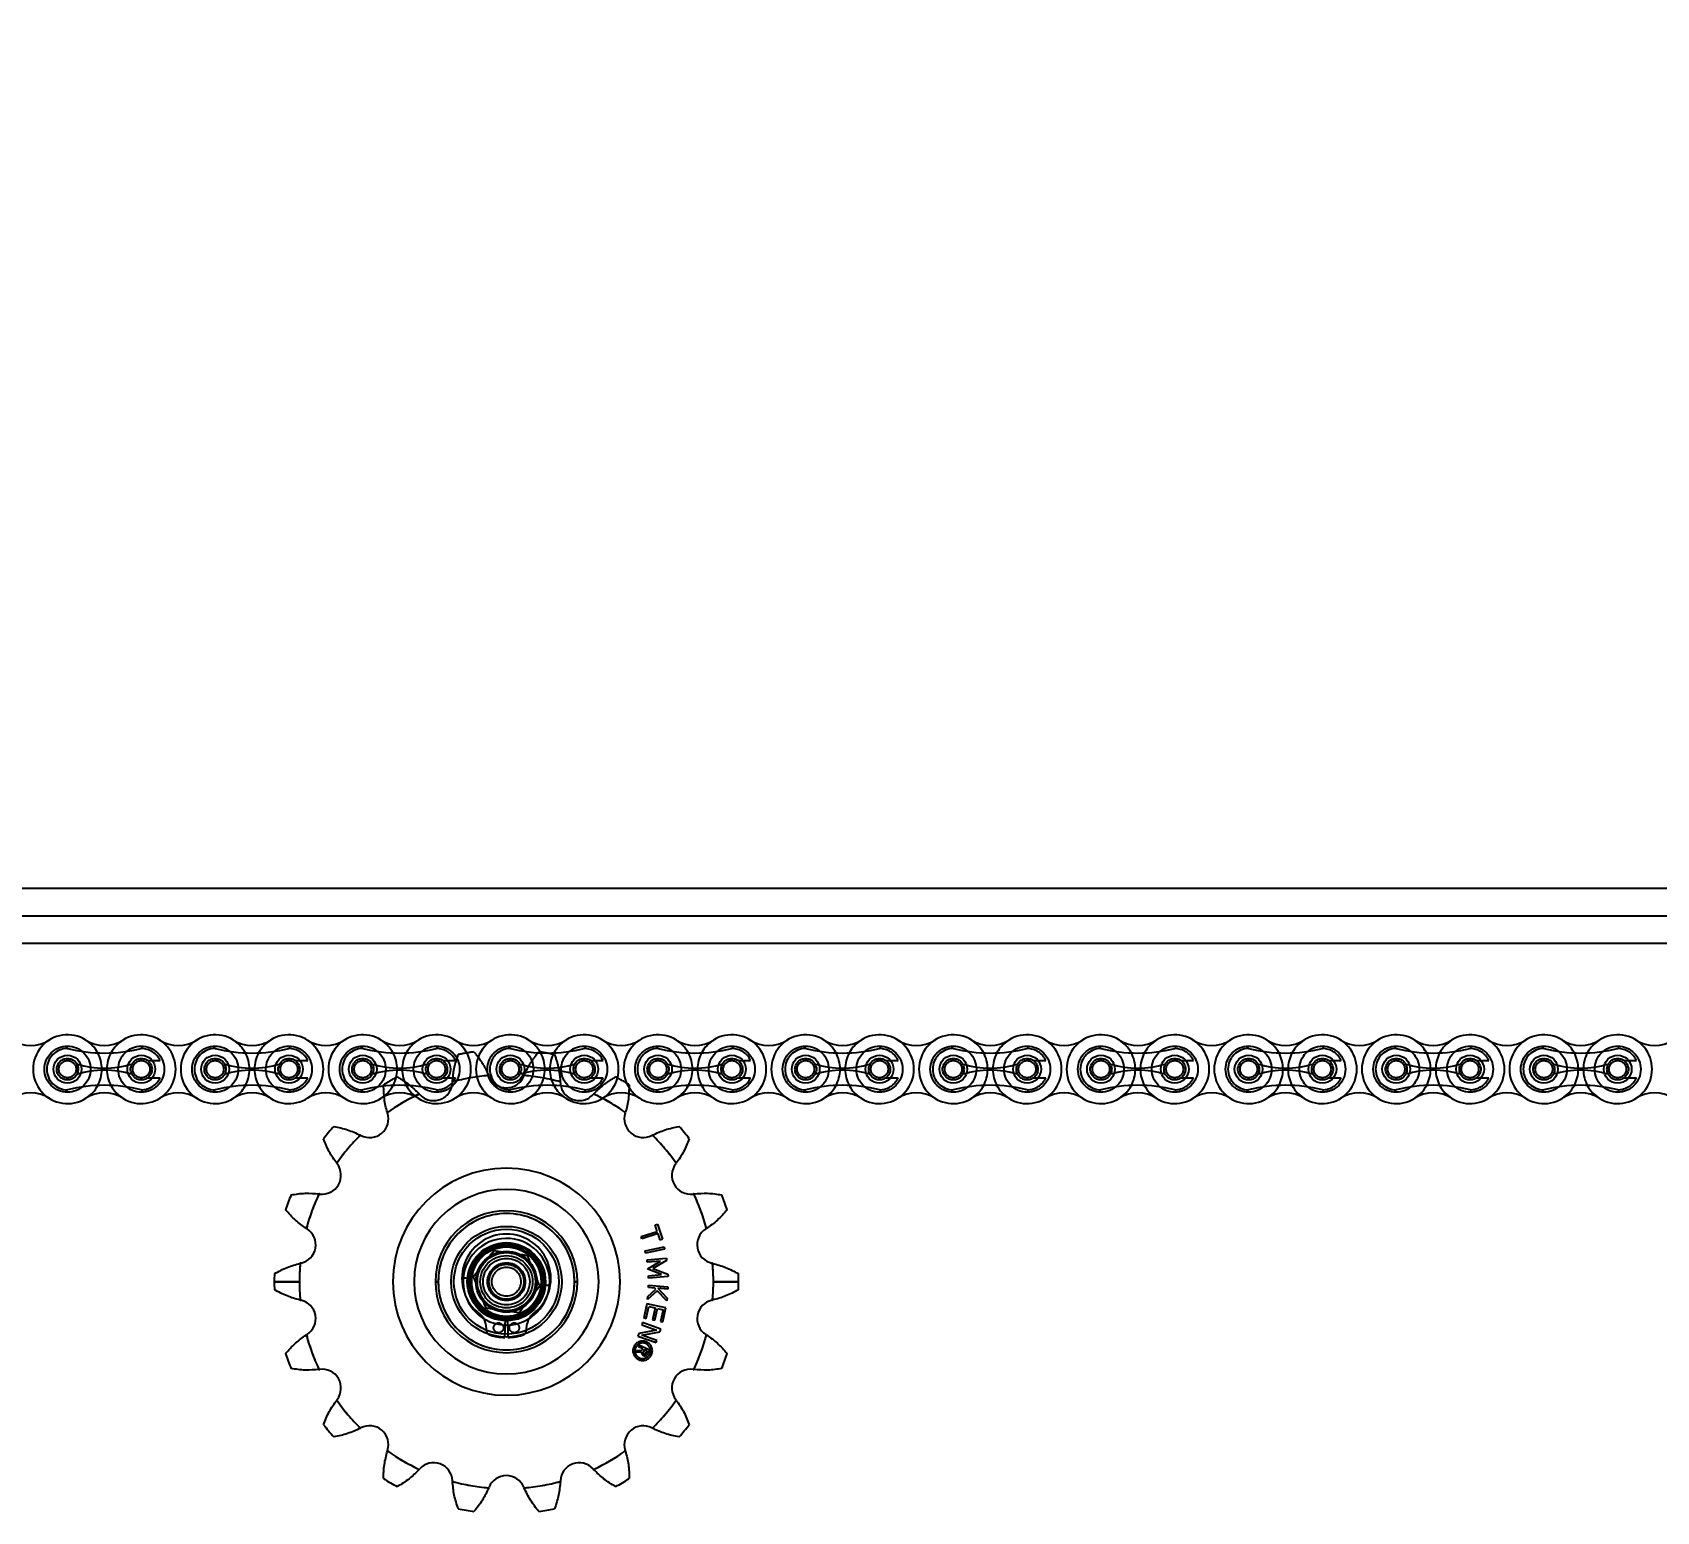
# Model space of a CAD drawing. Header units: metres. Extents: x 0 to 21025, y 0 to 14850.
# Drawn here: x 4129.7 to 4409.1, y 6327.6 to 6582.1 of the extents above; entities that cross this region are included whole.
import ezdxf

# ---------------------------------------------------------------- set-up
doc = ezdxf.new("R2010")
doc.units = ezdxf.units.M
doc.header["$LTSCALE"] = 25
doc.linetypes.add('HIDDEN2', pattern=[4.7625, 3.175, -1.5875])
for name, color, linetype in [('18_COTAS', 7, 'Continuous'), ('SL4', 4, 'Continuous'), ('ST1', 7, 'HIDDEN2')]:
    doc.layers.add(name, color=color, linetype=linetype)
doc.styles.add('ROMANS', font='ROMANS.SHX')
doc.dimstyles.new('25___1-25', dxfattribs={"dimscale": 25, "dimtxt": 2.5, "dimasz": 2, "dimexe": 1.5, "dimexo": 1, "dimgap": 0.5, "dimtad": 1, "dimzin": 12, "dimtxsty": 'ROMANS', "dimcen": 0, "dimclrd": 256, "dimclre": 256, "dimclrt": 3, "dimazin": 3, "dimtfac": 1, "dimtmove": 0, "dimatfit": 0, "dimfxl": 1, "dimlwd": -1, "dimlwe": -1, "dimarcsym": 0})

# ---------------------------------------------------------------- blocks, each defined once
blk = doc.blocks.new('*D49')
at = {"layer": '18_COTAS', "transparency": 16777216}
for p, q in [((2751.77, 6357.87), (2751.77, 7037.95)), ((5720.75, 6357.87), (5720.75, 7037.95)), ((2801.77, 7000.45), (5670.75, 7000.45))]:
    blk.add_line(p, q, dxfattribs=at)
for points in [[(2801.77, 7008.78), (2801.77, 6992.11), (2751.77, 7000.45)], [(5670.75, 7008.78), (5670.75, 6992.11), (5720.75, 7000.45)]]:
    blk.add_solid(points, dxfattribs=at)
at = {"layer": 'Defpoints', "color": 0, "transparency": 16777216}
for p in [(5720.75, 7000.45), (2751.77, 6332.87), (5720.75, 6332.87)]:
    blk.add_point(p, dxfattribs=at)
at = {"layer": '18_COTAS', "color": 3, "transparency": 16777216, "insert": (4236.26, 7050.15), "char_height": 62.5, "attachment_point": 5, "style": 'ROMANS'}
blk.add_mtext('2968,98', dxfattribs=at)

msp = doc.modelspace()

# ---------------------------------------------------------------- linework, layer by layer
at = {"layer": 'SL4'}
for p, q in [((3548.773, 6434.865), (4873.748, 6434.865)), ((3548.773, 6430.103), (4873.748, 6430.103)), ((4873.748, 6425.34), (3548.773, 6425.34)), ((4175.653, 6367.135), (4171.32, 6367.135)), ((4199.045, 6367.135), (4199.534, 6367.135)), ((4222.987, 6367.135), (4223.475, 6367.135)), ((4251.2, 6367.135), (4246.868, 6367.135))]:
    msp.add_line(p, q, dxfattribs=at)
for centre, radius in [((4135.746, 6403.705), 2.398), ((4148.446, 6403.705), 2.398), ((4161.146, 6403.705), 2.398), ((4173.846, 6403.705), 2.398), ((4186.546, 6403.705), 2.398), ((4199.246, 6403.705), 2.398), ((4211.946, 6403.705), 2.398), ((4224.646, 6403.705), 2.398), ((4237.346, 6403.705), 2.398), ((4250.046, 6403.705), 2.398), ((4262.746, 6403.705), 2.398), ((4275.446, 6403.705), 2.398), ((4288.146, 6403.705), 2.398), ((4300.846, 6403.705), 2.398), ((4313.546, 6403.705), 2.398), ((4326.246, 6403.705), 2.398), ((4338.946, 6403.705), 2.398), ((4351.646, 6403.705), 2.399), ((4364.346, 6403.705), 2.398), ((4377.046, 6403.705), 2.399), ((4389.746, 6403.705), 2.398), ((4402.446, 6403.705), 2.399), ((4211.26, 6367.135), 9.525), ((4211.26, 6367.135), 9.025)]:
    msp.add_circle(centre, radius, dxfattribs=at)
for centre, radius, start, end in [((4135.746, 6403.705), 5.92, 57.56669, 302.43331), ((4148.446, 6403.705), 5.92, 237.56669, 122.43331), ((4161.146, 6403.705), 5.92, 57.56669, 302.43331), ((4173.846, 6403.705), 5.92, 237.56669, 122.43331), ((4186.546, 6403.705), 5.92, 57.56669, 302.43331), ((4199.246, 6403.705), 5.92, 237.56669, 122.43331), ((4211.946, 6403.705), 5.92, 57.56669, 302.43331), ((4224.646, 6403.705), 5.92, 237.56669, 122.43331), ((4237.346, 6403.705), 5.92, 57.56669, 302.43331), ((4250.046, 6403.705), 5.92, 237.56669, 122.43331), ((4262.746, 6403.705), 5.92, 57.56669, 302.43331), ((4275.446, 6403.705), 5.92, 237.56669, 122.43331), ((4288.146, 6403.705), 5.92, 57.56669, 302.43331), ((4300.846, 6403.705), 5.92, 237.56669, 122.43331), ((4313.546, 6403.705), 5.92, 57.56669, 302.43331), ((4326.246, 6403.705), 5.92, 237.56669, 122.43331), ((4338.946, 6403.705), 5.92, 57.56669, 302.43331), ((4351.646, 6403.705), 5.92, 237.56669, 122.43331), ((4364.346, 6403.705), 5.92, 57.56669, 302.43331), ((4377.046, 6403.705), 5.92, 237.56669, 122.43331), ((4389.746, 6403.705), 5.92, 57.56669, 302.43331), ((4402.446, 6403.705), 5.92, 237.56669, 122.43331), ((4129.396, 6413.698), 5.92, 237.56669, 302.43331), ((4142.096, 6413.698), 5.92, 237.56669, 302.43331), ((4154.796, 6413.698), 5.92, 237.56669, 302.43331), ((4167.496, 6413.698), 5.92, 237.56669, 302.43331), ((4180.196, 6413.698), 5.92, 237.56669, 302.43331), ((4192.896, 6413.698), 5.92, 237.56669, 302.43331), ((4205.596, 6413.698), 5.92, 237.56669, 302.43331), ((4218.296, 6413.698), 5.92, 237.56669, 302.43331), ((4230.996, 6413.698), 5.92, 237.56669, 302.43331), ((4243.696, 6413.698), 5.92, 237.56669, 302.43331), ((4256.396, 6413.698), 5.92, 237.56669, 302.43331), ((4269.096, 6413.698), 5.92, 237.56669, 302.43331), ((4281.796, 6413.698), 5.92, 237.56669, 302.43331), ((4294.496, 6413.698), 5.92, 237.56669, 302.43331), ((4307.196, 6413.698), 5.92, 237.56669, 302.43331), ((4319.896, 6413.698), 5.92, 237.56669, 302.43331), ((4332.596, 6413.698), 5.92, 237.56669, 302.43331), ((4345.296, 6413.698), 5.92, 237.56669, 302.43331), ((4357.996, 6413.698), 5.92, 237.56669, 302.43331), ((4370.696, 6413.698), 5.92, 237.56669, 302.43331), ((4383.396, 6413.698), 5.92, 237.56669, 302.43331), ((4396.096, 6413.698), 5.92, 237.56669, 302.43331), ((4408.796, 6413.698), 5.92, 237.56669, 302.43331), ((4129.396, 6393.712), 5.92, 57.56669, 122.43331), ((4142.096, 6393.712), 5.92, 57.56669, 122.43331), ((4154.796, 6393.712), 5.92, 57.56669, 122.43331), ((4167.496, 6393.712), 5.92, 57.56669, 122.43331), ((4180.196, 6393.712), 5.92, 57.56669, 122.43331), ((4192.896, 6393.712), 5.92, 57.56669, 122.43331), ((4211.26, 6367.135), 35.607, 116.19279, 125.09934), ((4205.596, 6393.712), 5.92, 57.56669, 122.43331), ((4218.296, 6393.712), 5.92, 57.56669, 122.43331), ((4211.26, 6367.135), 35.607, 54.90066, 62.36458), ((4230.996, 6393.712), 5.92, 57.56669, 122.43331), ((4243.696, 6393.712), 5.92, 57.56669, 122.43331), ((4256.396, 6393.712), 5.92, 57.56669, 122.43331), ((4269.096, 6393.712), 5.92, 57.56669, 122.43331), ((4281.796, 6393.712), 5.92, 57.56669, 122.43331), ((4294.496, 6393.712), 5.92, 57.56669, 122.43331), ((4307.196, 6393.712), 5.92, 57.56669, 122.43331), ((4319.896, 6393.712), 5.92, 57.56669, 122.43331), ((4332.596, 6393.712), 5.92, 57.56669, 122.43331), ((4345.296, 6393.712), 5.92, 57.56669, 122.43331), ((4357.996, 6393.712), 5.92, 57.56669, 122.43331), ((4370.696, 6393.712), 5.92, 57.56669, 122.43331), ((4383.396, 6393.712), 5.92, 57.56669, 122.43331), ((4396.096, 6393.712), 5.92, 57.56669, 122.43331), ((4408.796, 6393.712), 5.92, 57.56669, 122.43331), ((4187.736, 6395.17), 3.238, 242.5, 17.5), ((4205.502, 6400.772), 15.39, 197.01769, 197.5), ((4234.784, 6395.17), 3.238, 162.5, 297.5), ((4217.018, 6400.772), 15.39, 342.5, 342.98231), ((4211.26, 6367.135), 39.94, 138.03204, 141.96796), ((4211.26, 6367.135), 39.94, 38.03204, 41.96796), ((4211.26, 6367.135), 35.607, 134.90066, 145.09934), ((4179.135, 6378.647), 15.39, 62.5, 62.98231), ((4243.386, 6378.647), 15.39, 117.01769, 117.5), ((4211.26, 6367.135), 35.607, 34.90066, 45.09934), ((4179.566, 6385.434), 3.238, 262.5, 37.5), ((4194.345, 6396.774), 15.39, 217.01769, 217.5), ((4242.954, 6385.434), 3.238, 142.5, 277.5), ((4228.175, 6396.774), 15.39, 322.5, 322.98231), ((4211.26, 6367.135), 19.544, 0, 180), ((4211.26, 6367.135), 39.94, 158.03204, 161.96796), ((4211.26, 6367.135), 35.607, 154.90066, 165.09934), ((4177.135, 6366.965), 15.39, 82.5, 82.98231), ((4211.26, 6367.135), 15.88, 0, 180), ((4245.386, 6366.965), 15.39, 97.01769, 97.5), ((4211.26, 6367.135), 35.607, 14.90066, 25.09934), ((4211.26, 6367.135), 39.94, 18.03204, 21.96796), ((4211.26, 6367.135), 12.215, 0, 180), ((4211.26, 6367.135), 11.726, 0, 180), ((4175.219, 6373.49), 3.238, 282.5, 57.5), ((4185.228, 6389.201), 15.39, 237.01769, 237.5), ((4247.301, 6373.49), 3.238, 122.5, 257.5), ((4237.292, 6389.201), 15.39, 302.5, 302.98231), ((4179.251, 6355.304), 15.39, 102.5, 102.98231), ((4243.269, 6355.304), 15.39, 77.01769, 77.5), ((4211.26, 6367.135), 39.94, 178.03204, 180), ((4211.26, 6367.135), 35.607, 174.90066, 180), ((4211.26, 6367.135), 35.607, 0, 5.09934), ((4211.26, 6367.135), 39.94, 0, 1.96796), ((4211.26, 6367.135), 39.94, 180, 181.96796), ((4211.26, 6367.135), 35.607, 180, 185.09934), ((4211.26, 6367.135), 19.544, 180, 0), ((4211.26, 6367.135), 15.88, 180, 0), ((4211.26, 6367.135), 12.215, 180, 0), ((4211.26, 6367.135), 11.726, 180, 0), ((4211.26, 6367.135), 35.607, 354.90066, 0), ((4211.26, 6367.135), 39.94, 358.03204, 0), ((4179.251, 6378.967), 15.39, 257.01769, 257.5), ((4175.219, 6360.78), 3.238, 302.5, 77.5), ((4247.301, 6360.78), 3.238, 102.5, 237.5), ((4243.269, 6378.967), 15.39, 282.5, 282.98231), ((4185.228, 6345.069), 15.39, 122.5, 122.98231), ((4211.26, 6367.135), 35.607, 194.90066, 205.09934), ((4211.26, 6367.135), 35.607, 334.90066, 345.09934), ((4237.292, 6345.069), 15.39, 57.01769, 57.5), ((4211.26, 6367.135), 39.94, 198.03204, 201.96796), ((4211.26, 6367.135), 39.94, 338.03204, 341.96796), ((4177.135, 6367.306), 15.39, 277.01769, 277.5), ((4179.566, 6348.837), 3.238, 322.5, 97.5), ((4242.954, 6348.837), 3.238, 82.5, 217.5), ((4245.386, 6367.306), 15.39, 262.5, 262.98231), ((4194.345, 6337.497), 15.39, 142.5, 142.98231), ((4211.26, 6367.135), 35.607, 214.90066, 225.09934), ((4211.26, 6367.135), 35.607, 314.90066, 325.09934), ((4228.175, 6337.497), 15.39, 37.01769, 37.5), ((4211.26, 6367.135), 39.94, 218.03204, 221.96796), ((4211.26, 6367.135), 39.94, 318.03204, 321.96796), ((4179.135, 6355.624), 15.39, 297.01769, 297.5), ((4187.736, 6339.1), 3.238, 342.5, 117.5), ((4234.784, 6339.1), 3.238, 62.5, 197.5), ((4243.386, 6355.624), 15.39, 242.5, 242.98231), ((4205.502, 6333.499), 15.39, 162.5, 162.98231), ((4211.26, 6367.135), 35.607, 234.90066, 245.09934), ((4211.26, 6367.135), 35.607, 294.90066, 305.09934), ((4217.018, 6333.499), 15.39, 17.01769, 17.5), ((4185.009, 6345.33), 15.39, 317.01769, 317.5), ((4198.743, 6332.745), 3.238, 2.5, 137.5), ((4223.777, 6332.745), 3.238, 42.5, 177.5), ((4237.511, 6345.33), 15.39, 222.5, 222.98231), ((4211.26, 6367.135), 39.94, 238.03204, 241.96796), ((4217.354, 6333.558), 15.39, 182.5, 182.98231), ((4211.26, 6367.135), 35.607, 254.90066, 265.09934), ((4194.05, 6337.667), 15.39, 337.01769, 337.5), ((4211.26, 6330.538), 3.238, 22.5, 157.5), ((4228.471, 6337.667), 15.39, 202.5, 202.98231), ((4211.26, 6367.135), 35.607, 274.90066, 285.09934), ((4205.167, 6333.558), 15.39, 357.01769, 357.5), ((4211.26, 6367.135), 39.94, 298.03204, 301.96796), ((4211.26, 6367.135), 39.94, 258.03204, 261.96796), ((4211.26, 6367.135), 39.94, 278.03204, 281.96796)]:
    msp.add_arc(centre, radius, start, end, dxfattribs=at)
for points, knots in [([(4190.786, 6396.268), (4190.561, 6397.036), (4190.302, 6397.917), (4190.255, 6398.798), (4190.249, 6398.911)], [0, 0, 0, 0, 0.8715308, 1, 1, 1, 1]), ([(4232.308, 6399.471), (4232.295, 6399.172), (4232.251, 6398.104), (4231.95, 6397.036), (4231.734, 6396.268)], [0, 0, 0, 0, 0.2810994, 1, 1, 1, 1]), ([(4181.564, 6393.844), (4182.364, 6393.684), (4183.916, 6393.374), (4185.404, 6392.689), (4186.126, 6392.357)], [0, 0, 0, 0, 0.5152637, 1, 1, 1, 1]), ([(4236.395, 6392.357), (4237.116, 6392.689), (4238.604, 6393.374), (4240.157, 6393.684), (4240.956, 6393.844)], [0, 0, 0, 0, 0.4847362, 1, 1, 1, 1]), ([(4182.057, 6387.508), (4181.605, 6388.161), (4180.672, 6389.508), (4180.097, 6390.982), (4179.801, 6391.742)], [0, 0, 0, 0, 0.4847365, 1, 1, 1, 1]), ([(4242.72, 6391.742), (4242.423, 6390.982), (4241.849, 6389.508), (4240.916, 6388.161), (4240.464, 6387.508)], [0, 0, 0, 0, 0.51526331, 1, 1, 1, 1]), ([(4174.22, 6382.076), (4175.026, 6382.2), (4176.591, 6382.44), (4178.224, 6382.305), (4179.015, 6382.24)], [0, 0, 0, 0, 0.5152562, 1, 1, 1, 1]), ([(4243.505, 6382.24), (4244.297, 6382.305), (4245.929, 6382.44), (4247.494, 6382.2), (4248.3, 6382.076)], [0, 0, 0, 0, 0.4847219, 1, 1, 1, 1]), ([(4176.85, 6376.292), (4176.202, 6376.75), (4174.865, 6377.697), (4173.82, 6378.886), (4173.282, 6379.499)], [0, 0, 0, 0, 0.4847361, 1, 1, 1, 1]), ([(4249.239, 6379.499), (4248.7, 6378.886), (4247.656, 6377.697), (4246.319, 6376.75), (4245.67, 6376.292)], [0, 0, 0, 0, 0.5152637, 1, 1, 1, 1]), ([(4171.344, 6368.507), (4172.059, 6368.899), (4173.448, 6369.659), (4175.028, 6370.091), (4175.794, 6370.3)], [0, 0, 0, 0, 0.5152541, 1, 1, 1, 1]), ([(4246.727, 6370.3), (4247.493, 6370.091), (4249.073, 6369.659), (4250.461, 6368.899), (4251.177, 6368.507)], [0, 0, 0, 0, 0.4847248, 1, 1, 1, 1]), ([(4175.794, 6363.97), (4175.028, 6364.18), (4173.448, 6364.612), (4172.059, 6365.372), (4171.344, 6365.764)], [0, 0, 0, 0, 0.4847248, 1, 1, 1, 1]), ([(4251.177, 6365.764), (4250.461, 6365.372), (4249.073, 6364.612), (4247.493, 6364.18), (4246.727, 6363.97)], [0, 0, 0, 0, 0.51525414, 1, 1, 1, 1]), ([(4173.282, 6354.772), (4173.82, 6355.385), (4174.865, 6356.574), (4176.202, 6357.52), (4176.85, 6357.979)], [0, 0, 0, 0, 0.5152637, 1, 1, 1, 1]), ([(4245.67, 6357.979), (4246.319, 6357.52), (4247.656, 6356.574), (4248.7, 6355.385), (4249.239, 6354.772)], [0, 0, 0, 0, 0.484736, 1, 1, 1, 1]), ([(4179.015, 6352.031), (4178.224, 6351.966), (4176.591, 6351.831), (4175.026, 6352.071), (4174.22, 6352.194)], [0, 0, 0, 0, 0.4847219, 1, 1, 1, 1]), ([(4248.3, 6352.194), (4247.494, 6352.071), (4245.929, 6351.831), (4244.297, 6351.966), (4243.505, 6352.031)], [0, 0, 0, 0, 0.5152562, 1, 1, 1, 1]), ([(4179.801, 6342.528), (4180.097, 6343.288), (4180.672, 6344.763), (4181.605, 6346.11), (4182.057, 6346.762)], [0, 0, 0, 0, 0.51526331, 1, 1, 1, 1]), ([(4240.464, 6346.762), (4240.916, 6346.11), (4241.849, 6344.763), (4242.423, 6343.288), (4242.72, 6342.528)], [0, 0, 0, 0, 0.4847365, 1, 1, 1, 1]), ([(4186.126, 6341.913), (4185.404, 6341.581), (4183.916, 6340.896), (4182.364, 6340.587), (4181.564, 6340.427)], [0, 0, 0, 0, 0.4847362, 1, 1, 1, 1]), ([(4240.956, 6340.427), (4240.157, 6340.587), (4238.604, 6340.896), (4237.116, 6341.581), (4236.395, 6341.913)], [0, 0, 0, 0, 0.5152637, 1, 1, 1, 1]), ([(4190.114, 6333.252), (4190.133, 6334.068), (4190.168, 6335.65), (4190.584, 6337.235), (4190.786, 6338.003)], [0, 0, 0, 0, 0.5152602, 1, 1, 1, 1]), ([(4231.734, 6338.003), (4231.936, 6337.235), (4232.352, 6335.65), (4232.388, 6334.068), (4232.406, 6333.252)], [0, 0, 0, 0, 0.4847353, 1, 1, 1, 1]), ([(4196.268, 6334.838), (4195.704, 6334.279), (4194.54, 6333.127), (4193.187, 6332.305), (4192.49, 6331.881)], [0, 0, 0, 0, 0.4847365, 1, 1, 1, 1]), ([(4230.031, 6331.881), (4229.334, 6332.305), (4227.981, 6333.127), (4226.817, 6334.279), (4226.253, 6334.838)], [0, 0, 0, 0, 0.5152633, 1, 1, 1, 1]), ([(4202.978, 6328.063), (4202.716, 6328.836), (4202.209, 6330.335), (4202.058, 6331.966), (4201.985, 6332.757)], [0, 0, 0, 0, 0.5152541, 1, 1, 1, 1]), ([(4208.218, 6331.658), (4207.879, 6330.94), (4207.18, 6329.459), (4206.19, 6328.224), (4205.68, 6327.587)], [0, 0, 0, 0, 0.4847352, 1, 1, 1, 1]), ([(4216.841, 6327.587), (4216.331, 6328.224), (4215.341, 6329.459), (4214.641, 6330.94), (4214.302, 6331.658)], [0, 0, 0, 0, 0.5152575, 1, 1, 1, 1]), ([(4220.536, 6332.757), (4220.463, 6331.967), (4220.312, 6330.335), (4219.804, 6328.836), (4219.542, 6328.063)], [0, 0, 0, 0, 0.4847248, 1, 1, 1, 1])]:
    msp.add_open_spline(points, degree=3, knots=knots, dxfattribs=at)
at = {"layer": 'ST1'}
for p, q in [((4873.748, 6425.34), (3548.773, 6425.34)), ((4149.553, 6405.181), (4151.677, 6405.181)), ((4174.953, 6405.181), (4177.077, 6405.181)), ((4200.353, 6405.181), (4202.477, 6405.181)), ((4225.753, 6405.181), (4227.877, 6405.181)), ((4251.153, 6405.181), (4253.277, 6405.181)), ((4276.553, 6405.181), (4278.677, 6405.181)), ((4301.953, 6405.181), (4304.077, 6405.181)), ((4327.353, 6405.181), (4329.477, 6405.181)), ((4352.753, 6405.181), (4354.877, 6405.181)), ((4378.153, 6405.181), (4380.277, 6405.181)), ((4403.553, 6405.181), (4405.677, 6405.181)), ((4149.553, 6402.229), (4151.677, 6402.229)), ((4174.953, 6402.229), (4177.077, 6402.229)), ((4200.353, 6402.229), (4202.477, 6402.229)), ((4225.753, 6402.229), (4227.877, 6402.229)), ((4251.153, 6402.229), (4253.277, 6402.229)), ((4276.553, 6402.229), (4278.677, 6402.229)), ((4301.953, 6402.229), (4304.077, 6402.229)), ((4327.353, 6402.229), (4329.477, 6402.229)), ((4352.753, 6402.229), (4354.877, 6402.229)), ((4378.153, 6402.229), (4380.277, 6402.229)), ((4403.553, 6402.229), (4405.677, 6402.229)), ((4190.249, 6398.911), (4190.114, 6401.018)), ((4232.406, 6401.018), (4232.308, 6399.471)), ((4236.857, 6376.908), (4237.248, 6377.035)), ((4237.219, 6375.797), (4236.857, 6376.908)), ((4237.248, 6377.035), (4238.095, 6374.433)), ((4234.428, 6374.889), (4237.219, 6375.797)), ((4234.552, 6374.508), (4234.428, 6374.889)), ((4237.344, 6375.415), (4234.552, 6374.508)), ((4235.106, 6372.452), (4238.377, 6373.152)), ((4237.705, 6374.306), (4237.344, 6375.415)), ((4238.095, 6374.433), (4237.705, 6374.306)), ((4238.377, 6373.152), (4238.461, 6372.759)), ((4209.117, 6372.496), (4211.975, 6372.084)), ((4235.19, 6372.059), (4235.106, 6372.452)), ((4238.461, 6372.759), (4235.19, 6372.059)), ((4235.454, 6370.87), (4238.786, 6371.17)), ((4235.49, 6370.471), (4235.454, 6370.87)), ((4237.751, 6370.672), (4235.49, 6370.471)), ((4235.591, 6369.332), (4237.751, 6370.672)), ((4238.822, 6370.767), (4236.478, 6369.39)), ((4238.786, 6371.17), (4238.822, 6370.767)), ((4204.81, 6367.7), (4203.836, 6367.785)), ((4203.836, 6367.785), (4204.81, 6367.7)), ((4205.546, 6367.96), (4207.332, 6370.228)), ((4235.595, 6369.289), (4235.591, 6369.332)), ((4237.959, 6368.354), (4235.595, 6369.289)), ((4235.697, 6368.15), (4237.959, 6368.354)), ((4235.732, 6367.756), (4235.697, 6368.15)), ((4239.064, 6368.055), (4235.732, 6367.756)), ((4236.478, 6369.39), (4239.029, 6368.45)), ((4239.029, 6368.45), (4239.064, 6368.055)), ((4171.32, 6367.135), (4175.653, 6367.135)), ((4199.534, 6367.135), (4199.045, 6367.135)), ((4216.975, 6366.311), (4215.189, 6364.042)), ((4218.684, 6366.486), (4217.711, 6366.571)), ((4217.711, 6366.571), (4218.684, 6366.486)), ((4223.475, 6367.135), (4222.987, 6367.135)), ((4237.202, 6365.586), (4235.528, 6364.069)), ((4235.566, 6364.566), (4236.967, 6365.836)), ((4235.683, 6366.12), (4235.713, 6366.52)), ((4236.777, 6366.038), (4235.683, 6366.12)), ((4235.713, 6366.52), (4239.05, 6366.269)), ((4236.967, 6365.836), (4236.777, 6366.038)), ((4238.864, 6363.818), (4237.202, 6365.586)), ((4237.32, 6365.997), (4238.902, 6364.315)), ((4239.019, 6365.869), (4237.32, 6365.997)), ((4239.05, 6366.269), (4239.019, 6365.869)), ((4246.868, 6367.135), (4251.2, 6367.135)), ((4213.403, 6361.774), (4210.546, 6362.187)), ((4235.422, 6363.318), (4234.916, 6360.913)), ((4235.318, 6360.829), (4235.74, 6362.84)), ((4238.696, 6362.631), (4235.422, 6363.318)), ((4235.528, 6364.069), (4235.566, 6364.566)), ((4235.74, 6362.84), (4236.839, 6362.61)), ((4236.839, 6362.61), (4236.416, 6360.598)), ((4236.818, 6360.514), (4237.24, 6362.526)), ((4237.24, 6362.526), (4238.212, 6362.322)), ((4238.212, 6362.322), (4237.789, 6360.31)), ((4238.191, 6360.225), (4238.696, 6362.631)), ((4238.902, 6364.315), (4238.864, 6363.818)), ((4207.664, 6359.934), (4207.839, 6358.602)), ((4211.01, 6357.539), (4211.099, 6360.937)), ((4211.422, 6360.937), (4211.51, 6357.539)), ((4214.681, 6358.602), (4214.857, 6359.934)), ((4234.686, 6360.094), (4234.551, 6359.716)), ((4234.551, 6359.716), (4237.093, 6358.809)), ((4237.837, 6358.97), (4234.686, 6360.094)), ((4234.916, 6360.913), (4235.318, 6360.829)), ((4236.416, 6360.598), (4236.818, 6360.514)), ((4237.789, 6360.31), (4238.191, 6360.225)), ((4234.013, 6358.207), (4233.861, 6357.779)), ((4233.861, 6357.779), (4237.013, 6356.657)), ((4237.093, 6358.809), (4234.013, 6358.207)), ((4234.538, 6357.963), (4237.678, 6358.525)), ((4237.148, 6357.035), (4234.538, 6357.963)), ((4237.013, 6356.657), (4237.148, 6357.035)), ((4237.678, 6358.525), (4237.837, 6358.97)), ((4233.459, 6354.962), (4233.629, 6355.322)), ((4234.488, 6354.986), (4233.459, 6354.962)), ((4233.629, 6355.322), (4234.61, 6355.345)), ((4233.964, 6355.949), (4234.105, 6356.246)), ((4234.725, 6355.589), (4233.964, 6355.949)), ((4234.105, 6356.246), (4235.874, 6355.41)), ((4234.61, 6355.345), (4234.725, 6355.589)), ((4234.936, 6354.74), (4234.802, 6354.458)), ((4234.81, 6354.454), (4234.944, 6354.737)), ((4235.013, 6355.466), (4234.823, 6355.065)), ((4235.456, 6355.256), (4235.013, 6355.466)), ((4235.269, 6354.861), (4235.456, 6355.256)), ((4235.874, 6355.41), (4235.563, 6354.752))]:
    msp.add_line(p, q, dxfattribs=at)
at = {"layer": 'ST1', "flags": 128}
msp.add_lwpolyline([(4195.543, 6399.086), (4195.553, 6399.091), (4196.268, 6399.433)], dxfattribs=at)
at = {"layer": 'ST1'}
for centre, radius in [((4135.746, 6403.705), 3.96), ((4148.446, 6403.705), 3.96), ((4161.146, 6403.705), 3.96), ((4173.846, 6403.705), 3.96), ((4186.546, 6403.705), 3.96), ((4199.246, 6403.705), 3.96), ((4211.946, 6403.705), 3.96), ((4224.646, 6403.705), 3.96), ((4237.346, 6403.705), 3.96), ((4250.046, 6403.705), 3.96), ((4262.746, 6403.705), 3.96), ((4275.446, 6403.705), 3.96), ((4288.146, 6403.705), 3.96), ((4300.846, 6403.705), 3.96), ((4313.546, 6403.705), 3.96), ((4326.246, 6403.705), 3.96), ((4338.946, 6403.705), 3.96), ((4351.646, 6403.705), 3.96), ((4364.346, 6403.705), 3.96), ((4377.046, 6403.705), 3.96), ((4389.746, 6403.705), 3.96), ((4402.446, 6403.705), 3.96), ((4135.746, 6403.705), 1.845), ((4135.746, 6403.705), 1.476), ((4148.446, 6403.705), 1.845), ((4148.446, 6403.705), 1.476), ((4161.146, 6403.705), 1.845), ((4161.146, 6403.705), 1.476), ((4173.846, 6403.705), 1.845), ((4173.846, 6403.705), 1.476), ((4186.546, 6403.705), 1.845), ((4186.546, 6403.705), 1.476), ((4199.246, 6403.705), 1.845), ((4199.246, 6403.705), 1.476), ((4211.946, 6403.705), 1.845), ((4211.946, 6403.705), 1.476), ((4224.646, 6403.705), 1.845), ((4224.646, 6403.705), 1.476), ((4237.346, 6403.705), 1.845), ((4237.346, 6403.705), 1.476), ((4250.046, 6403.705), 1.845), ((4250.046, 6403.705), 1.476), ((4262.746, 6403.705), 1.845), ((4262.746, 6403.705), 1.476), ((4275.446, 6403.705), 1.845), ((4275.446, 6403.705), 1.476), ((4288.146, 6403.705), 1.845), ((4288.146, 6403.705), 1.476), ((4300.846, 6403.705), 1.845), ((4300.846, 6403.705), 1.476), ((4313.546, 6403.705), 1.845), ((4313.546, 6403.705), 1.476), ((4326.246, 6403.705), 1.845), ((4326.246, 6403.705), 1.476), ((4338.946, 6403.705), 1.845), ((4338.946, 6403.705), 1.476), ((4351.646, 6403.705), 1.845), ((4351.646, 6403.705), 1.476), ((4364.346, 6403.705), 1.845), ((4364.346, 6403.705), 1.476), ((4377.046, 6403.705), 1.845), ((4377.046, 6403.705), 1.476), ((4389.746, 6403.705), 1.845), ((4389.746, 6403.705), 1.476), ((4402.446, 6403.705), 1.845), ((4402.446, 6403.705), 1.476), ((4211.26, 6367.135), 6.725), ((4211.26, 6367.135), 6.475), ((4211.26, 6367.135), 6.2), ((4211.26, 6367.135), 6), ((4211.26, 6367.135), 5.975), ((4211.26, 6367.135), 5.25), ((4211.26, 6367.135), 5), ((4211.26, 6367.135), 4.5), ((4211.26, 6367.135), 4), ((4211.26, 6367.135), 3.25), ((4211.26, 6367.135), 3.2), ((4211.26, 6367.135), 3), ((4211.26, 6367.135), 2.5), ((4209.91, 6359.199), 0.85), ((4212.61, 6359.199), 0.85)]:
    msp.add_circle(centre, radius, dxfattribs=at)
for centre, radius, start, end in [((4135.746, 6403.705), 3.552, 90, 270), ((4142.096, 6432.802), 26.322, 256.04015, 283.95985), ((4135.746, 6403.705), 5.92, 302.43328, 57.56674), ((4148.446, 6403.705), 5.92, 122.43326, 237.56674), ((4148.446, 6403.705), 3.552, 24.55336, 90), ((4161.146, 6403.705), 3.552, 90, 270), ((4167.496, 6432.802), 26.322, 256.04015, 283.95985), ((4161.146, 6403.705), 5.92, 302.43326, 57.56674), ((4173.846, 6403.705), 5.92, 122.43328, 237.56672), ((4173.846, 6403.705), 3.552, 24.55336, 90), ((4186.546, 6403.705), 3.552, 90, 270), ((4192.896, 6432.802), 26.322, 256.04015, 283.95985), ((4186.546, 6403.705), 5.92, 302.43326, 57.56674), ((4199.246, 6403.705), 5.92, 122.43326, 237.56674), ((4199.246, 6403.705), 3.552, 24.55336, 90), ((4211.26, 6367.135), 39.94, 98.03204, 101.96796), ((4211.946, 6403.705), 3.552, 90, 270), ((4218.296, 6432.802), 26.322, 256.04015, 283.95985), ((4211.946, 6403.705), 5.92, 302.43328, 57.56672), ((4211.26, 6367.135), 39.94, 78.03204, 81.96796), ((4224.646, 6403.705), 5.92, 122.43328, 237.56672), ((4224.646, 6403.705), 3.552, 24.55336, 90), ((4237.346, 6403.705), 3.552, 90, 270), ((4243.696, 6432.802), 26.322, 256.04015, 283.95985), ((4237.346, 6403.705), 5.92, 302.43326, 57.56674), ((4250.046, 6403.705), 5.92, 122.43328, 237.56672), ((4250.046, 6403.705), 3.552, 24.55336, 90), ((4262.746, 6403.705), 3.552, 90, 270), ((4269.096, 6432.802), 26.322, 256.04015, 283.95985), ((4262.746, 6403.705), 5.92, 302.43328, 57.56672), ((4275.446, 6403.705), 5.92, 122.43326, 237.56674), ((4275.446, 6403.705), 3.552, 24.55336, 90), ((4288.146, 6403.705), 3.552, 90, 270), ((4294.496, 6432.802), 26.322, 256.04015, 283.95985), ((4288.146, 6403.705), 5.92, 302.43326, 57.56672), ((4300.846, 6403.705), 5.92, 122.43326, 237.56674), ((4300.846, 6403.705), 3.552, 24.55336, 90), ((4313.546, 6403.705), 3.552, 90, 270), ((4319.896, 6432.802), 26.322, 256.04015, 283.95985), ((4313.546, 6403.705), 5.92, 302.43328, 57.56672), ((4326.246, 6403.705), 5.92, 122.43326, 237.56674), ((4326.246, 6403.705), 3.552, 24.55336, 90), ((4338.946, 6403.705), 3.552, 90, 270), ((4345.296, 6432.802), 26.322, 256.04015, 283.95985), ((4338.946, 6403.705), 5.92, 302.43328, 57.56672), ((4351.646, 6403.705), 5.92, 122.43326, 237.56674), ((4351.646, 6403.705), 3.552, 24.55336, 90), ((4364.346, 6403.705), 3.552, 90, 270), ((4370.696, 6432.802), 26.322, 256.04015, 283.95985), ((4364.346, 6403.705), 5.92, 302.43326, 57.56674), ((4377.046, 6403.705), 5.92, 122.43328, 237.56674), ((4377.046, 6403.705), 3.552, 24.55336, 90), ((4389.746, 6403.705), 3.552, 90, 270), ((4396.096, 6432.802), 26.322, 256.04015, 283.95985), ((4389.746, 6403.705), 5.92, 302.43328, 57.56674), ((4402.446, 6403.705), 5.92, 122.43326, 237.56674), ((4402.446, 6403.705), 3.552, 24.55336, 90), ((4142.096, 6420.058), 16.175, 252.993, 287.007), ((4167.496, 6420.058), 16.175, 252.993, 287.007), ((4192.896, 6420.058), 16.175, 252.993, 287.007), ((4218.296, 6420.058), 16.175, 252.993, 287.007), ((4243.696, 6420.058), 16.175, 252.993, 287.007), ((4269.096, 6420.058), 16.175, 252.993, 287.007), ((4294.496, 6420.058), 16.175, 252.993, 287.007), ((4319.896, 6420.058), 16.175, 252.993, 287.007), ((4345.296, 6420.058), 16.175, 252.993, 287.007), ((4370.696, 6420.058), 16.175, 252.993, 287.007), ((4396.096, 6420.058), 16.175, 252.993, 287.007), ((4142.096, 6387.353), 16.175, 72.993, 107.007), ((4148.446, 6403.705), 3.552, 270, 335.44664), ((4167.496, 6387.353), 16.175, 72.993, 107.007), ((4173.846, 6403.705), 3.552, 270, 335.44664), ((4192.896, 6387.353), 16.175, 72.993, 107.007), ((4211.26, 6367.135), 39.94, 118.03204, 121.96796), ((4198.743, 6401.525), 3.238, 222.5, 357.5), ((4199.246, 6403.705), 3.552, 270, 335.44664), ((4217.354, 6400.713), 15.39, 177.01769, 177.5), ((4211.26, 6367.135), 35.607, 94.90066, 105.09934), ((4211.26, 6367.135), 35.607, 94.90066, 105.09934), ((4194.05, 6396.604), 15.39, 22.5, 22.98231), ((4211.26, 6403.732), 3.238, 202.5, 337.5), ((4218.296, 6387.353), 16.175, 72.993, 107.007), ((4228.471, 6396.604), 15.39, 157.01769, 157.5), ((4211.26, 6367.135), 35.607, 74.90066, 85.09934), ((4211.26, 6367.135), 35.607, 74.90066, 85.09934), ((4205.167, 6400.713), 15.39, 2.5, 2.98231), ((4223.777, 6401.525), 3.238, 182.5, 317.5), ((4224.646, 6403.705), 3.552, 270, 335.44664), ((4211.26, 6367.135), 39.94, 58.03204, 61.96796), ((4243.696, 6387.353), 16.175, 72.993, 107.007), ((4250.046, 6403.705), 3.552, 270, 335.44664), ((4269.096, 6387.353), 16.175, 72.993, 107.007), ((4275.446, 6403.705), 3.552, 270, 335.44664), ((4294.496, 6387.353), 16.175, 72.993, 107.007), ((4300.846, 6403.705), 3.552, 270, 335.44664), ((4319.896, 6387.353), 16.175, 72.993, 107.007), ((4326.246, 6403.705), 3.552, 270, 335.44664), ((4345.296, 6387.353), 16.175, 72.993, 107.007), ((4351.646, 6403.705), 3.552, 270, 335.44664), ((4370.696, 6387.353), 16.175, 72.993, 107.007), ((4377.046, 6403.705), 3.552, 270, 335.44664), ((4396.096, 6387.353), 16.175, 72.993, 107.007), ((4402.446, 6403.705), 3.552, 270, 335.44664), ((4142.096, 6374.609), 26.322, 76.04015, 103.95985), ((4167.496, 6374.609), 26.322, 76.04015, 103.95985), ((4192.896, 6374.609), 26.322, 76.04015, 103.95985), ((4211.26, 6367.135), 35.607, 114.90066, 125.09934), ((4185.009, 6388.94), 15.39, 42.5, 42.98231), ((4218.296, 6374.609), 26.322, 76.04015, 103.95985), ((4237.511, 6388.94), 15.39, 137.01769, 137.5), ((4211.26, 6367.135), 35.607, 54.90066, 65.09934), ((4211.26, 6367.135), 35.607, 62.36458, 65.09934), ((4243.696, 6374.609), 26.322, 76.04015, 103.95985), ((4269.096, 6374.609), 26.322, 76.04015, 103.95985), ((4294.496, 6374.609), 26.322, 76.04015, 103.95985), ((4319.896, 6374.609), 26.322, 76.04015, 103.95985), ((4345.296, 6374.609), 26.322, 76.04015, 103.95985), ((4370.696, 6374.609), 26.322, 76.04015, 103.95985), ((4396.096, 6374.609), 26.322, 76.04015, 103.95985), ((4211.26, 6367.135), 35.607, 134.90066, 145.09934), ((4211.26, 6367.135), 35.607, 34.90066, 45.09934), ((4211.26, 6367.135), 35.607, 154.90066, 165.09934), ((4211.26, 6367.135), 35.607, 14.90066, 25.09934), ((4211.26, 6367.135), 11.726, 0, 180), ((4211.26, 6367.692), 7.643, 306.50645, 233.49355), ((4211.26, 6367.135), 7.452, 355, 175), ((4211.26, 6367.135), 7.452, 355, 175), ((4211.26, 6367.135), 35.607, 174.90066, 180), ((4211.26, 6367.135), 7.452, 175, 355), ((4211.26, 6367.135), 7.452, 175, 355), ((4211.26, 6367.135), 35.607, 0, 5.09934), ((4211.26, 6367.135), 35.607, 180, 185.09934), ((4211.26, 6367.135), 11.726, 180, 0), ((4211.26, 6367.135), 35.607, 354.90066, 0), ((4205.286, 6359.62), 2.398, 7.5, 53.49355), ((4217.234, 6359.62), 2.398, 126.50645, 172.5), ((4211.26, 6367.135), 35.607, 194.90066, 205.09934), ((4208.583, 6358.7), 0.75, 187.5, 252.39018), ((4211.26, 6367.135), 9.6, 252.39018, 268.50775), ((4211.26, 6367.135), 9.6, 271.49225, 287.60982), ((4213.938, 6358.7), 0.75, 287.60982, 352.5), ((4234.695, 6355.255), 1.673, 90, 270), ((4234.695, 6355.255), 1.339, 90, 270), ((4234.695, 6355.255), 1.673, 270, 90), ((4234.695, 6355.255), 1.339, 270, 90), ((4211.26, 6367.135), 35.607, 334.90066, 345.09934), ((4235.045, 6354.96), 0.558, 177.38053, 244.22985), ((4235.045, 6354.96), 0.245, 154.69547, 243.64226), ((4235.045, 6354.96), 0.558, 245.12571, 338.07454), ((4235.045, 6354.96), 0.245, 245.69677, 336.02659), ((4211.26, 6367.135), 35.607, 214.90066, 225.09934), ((4211.26, 6367.135), 35.607, 314.90066, 325.09934), ((4211.26, 6367.135), 35.607, 234.90066, 245.09934), ((4211.26, 6367.135), 35.607, 294.90066, 305.09934), ((4211.26, 6367.135), 35.607, 254.90066, 265.09934), ((4211.26, 6367.135), 35.607, 274.90066, 285.09934)]:
    msp.add_arc(centre, radius, start, end, dxfattribs=at)
for points, knots in [([(4205.68, 6406.684), (4206.19, 6406.047), (4207.18, 6404.812), (4207.879, 6403.331), (4208.218, 6402.613)], [0, 0, 0, 0, 0.51525751, 1, 1, 1, 1]), ([(4214.302, 6402.613), (4214.641, 6403.331), (4215.341, 6404.812), (4216.331, 6406.047), (4216.841, 6406.684)], [0, 0, 0, 0, 0.4847352, 1, 1, 1, 1]), ([(4201.985, 6401.513), (4202.058, 6402.304), (4202.209, 6403.935), (4202.716, 6405.435), (4202.978, 6406.207)], [0, 0, 0, 0, 0.4847248, 1, 1, 1, 1]), ([(4219.542, 6406.207), (4219.804, 6405.435), (4220.312, 6403.935), (4220.463, 6402.304), (4220.536, 6401.513)], [0, 0, 0, 0, 0.51525408, 1, 1, 1, 1]), ([(4192.49, 6402.39), (4193.187, 6401.966), (4194.54, 6401.144), (4195.704, 6399.991), (4196.268, 6399.433)], [0, 0, 0, 0, 0.5152633, 1, 1, 1, 1]), ([(4226.253, 6399.433), (4226.817, 6399.991), (4227.981, 6401.144), (4229.334, 6401.966), (4230.031, 6402.39)], [0, 0, 0, 0, 0.4847365, 1, 1, 1, 1]), ([(4207.332, 6370.228), (4207.374, 6370.282), (4207.977, 6371.048), (4208.568, 6371.799), (4209.117, 6372.496)], [0, 0, 0, 0, 0.0702006, 1, 1, 1, 1]), ([(4211.975, 6372.084), (4212.042, 6372.074), (4213.007, 6371.935), (4213.953, 6371.799), (4214.832, 6371.672)], [0, 0, 0, 0, 0.0702006, 1, 1, 1, 1]), ([(4214.832, 6371.672), (4214.922, 6371.447), (4215.271, 6370.573), (4215.634, 6369.665), (4215.903, 6368.991)], [0, 0, 0, 0, 0.2575513, 1, 1, 1, 1]), ([(4205.546, 6367.96), (4205.636, 6367.735), (4205.985, 6366.861), (4206.348, 6365.954), (4206.617, 6365.28)], [0, 0, 0, 0, 0.2575513, 1, 1, 1, 1]), ([(4215.903, 6368.991), (4216.001, 6368.747), (4216.363, 6367.84), (4216.716, 6366.957), (4216.975, 6366.311)], [0, 0, 0, 0, 0.2686336, 1, 1, 1, 1]), ([(4206.617, 6365.28), (4206.715, 6365.036), (4207.077, 6364.128), (4207.431, 6363.245), (4207.689, 6362.599)], [0, 0, 0, 0, 0.2686336, 1, 1, 1, 1]), ([(4210.546, 6362.187), (4210.478, 6362.196), (4209.513, 6362.336), (4208.568, 6362.472), (4207.689, 6362.599)], [0, 0, 0, 0, 0.0702006, 1, 1, 1, 1]), ([(4215.189, 6364.042), (4215.146, 6363.989), (4214.543, 6363.223), (4213.953, 6362.472), (4213.403, 6361.774)], [0, 0, 0, 0, 0.0702006, 1, 1, 1, 1])]:
    msp.add_open_spline(points, degree=3, knots=knots, dxfattribs=at)

# ---------------------------------------------------------------- dimensions: what is measured, and where the dimension line sits
at = {"layer": '18_COTAS'}
dim = msp.add_linear_dim(base=(5720.747753191, 7000.445004906), p1=(2751.772753191, 6332.865322837), p2=(5720.747753191, 6332.865322834), dimstyle='25___1-25', dxfattribs=at)
dim.commit()
dim.dimension.update_dxf_attribs({"geometry": '*D49', "text_midpoint": (4236.260253191, 7050.147385859)})

doc.saveas('drawing.dxf')
